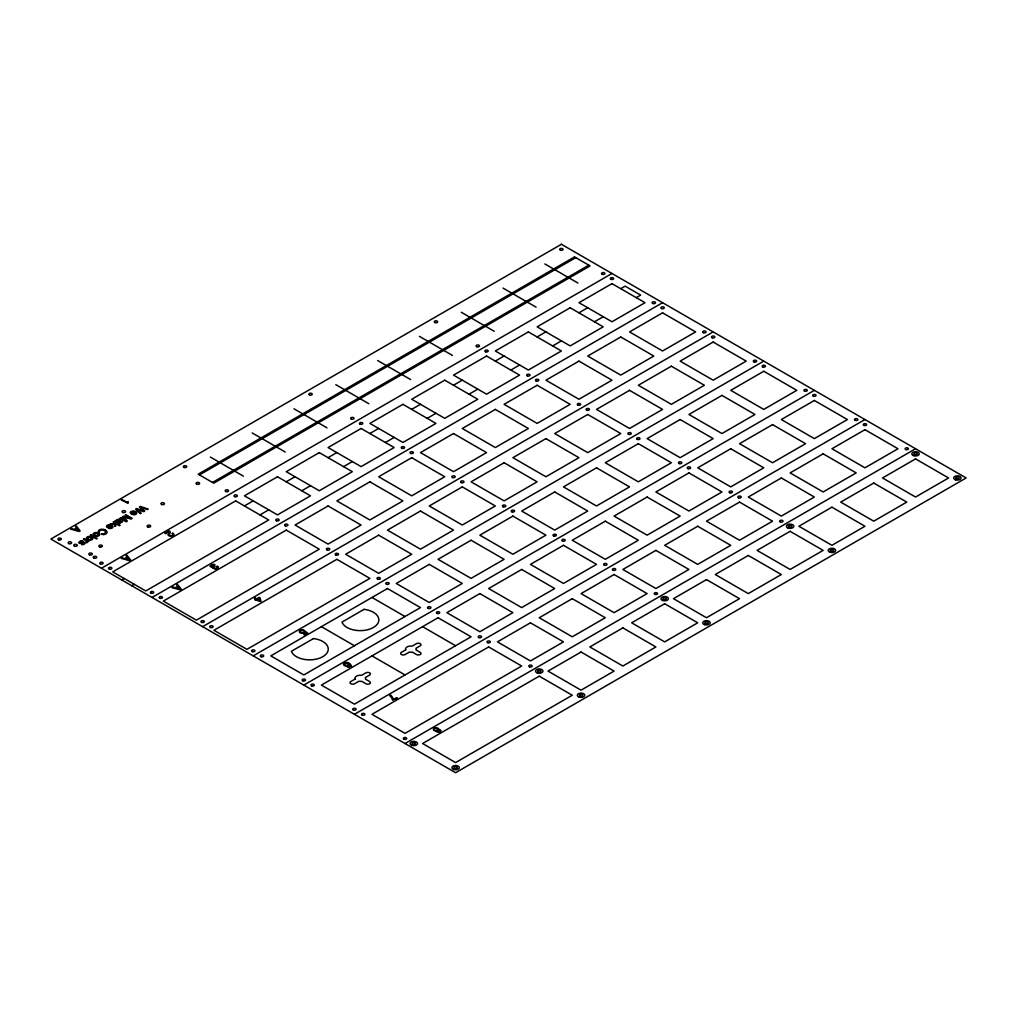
<?xml version="1.0" encoding="UTF-8"?>
<svg xmlns="http://www.w3.org/2000/svg" width="1017" height="1017" viewBox="0 0 1017 1017"><rect width="100%" height="100%" fill="white"/><g stroke="black" fill="none" stroke-linecap="round" stroke-linejoin="round"><path stroke-width="1.5" d="M168.415 534.408L168.962 533.15A3.14 1.805 0 0 0 168.898 531.726L165.555 533.658L164.83 533.239L169.025 530.81A5.047 2.911 0 0 1 170.081 531.789A3.737 2.161 0 0 1 170.03 533.048L169.508 534.243M122.51 521.746L119.561 523.246M218.108 567.817L215.502 569.126L213.163 568.211M91.733 539.023L89.534 539.684L87.284 538.285M98.535 535.095L96.348 535.756L94.06 534.294M119.599 520.59L117.603 521.518A1.894 1.093 0 0 1 118.519 519.789L118.824 519.776M79.644 542.137L81.118 541.375M87.36 537.662L89.712 537.129L91.822 538.705M94.161 533.734L96.513 533.2L98.636 534.777M84.093 543.523L82.86 544.057M119.053 521.912C123.654 518.378 115.913 518.823 116.002 520.755M214.104 566.583L214.867 566.889A1.665 0.966 0 0 0 213.773 567.537M127.964 503.161L121.265 499.995L122.091 499.525L126.413 502.017L128.269 501.661A2.276 1.309 0 0 0 127.506 502.245M199.459 474.914L575.775 257.657M121.163 521.162L122.498 521.34M212.502 482.452L588.818 265.183M101.446 568.249L611.98 273.484M172.826 533.175L172.038 533.633A1.869 1.081 0 0 1 172.865 534.294M244.411 505.945L253.182 500.873M286.222 481.804L295.006 476.731M328.033 457.663L336.818 452.59M369.845 433.522L378.629 428.449M411.656 409.381L420.441 404.308M453.468 385.24L462.252 380.167M495.279 361.099L504.063 356.026M537.103 336.958L545.875 331.885M578.915 312.816L587.699 307.744M620.726 288.675L625.112 286.146L640.672 295.121L636.286 297.65M121.722 579.957L124.239 578.508M131.765 585.754L134.269 584.305M259.958 514.92L268.742 509.848M301.769 490.779L310.554 485.706M343.593 466.638L352.365 461.565M385.405 442.497L394.189 437.424M427.216 418.356L436.001 413.283M469.028 394.215L477.812 389.142M510.839 370.074L519.623 365.001M552.651 345.933L561.435 340.873M594.462 321.792L603.246 316.732M152.041 597.462L662.576 302.697M214.333 565.35L215.134 564.88A3.127 1.805 0 0 0 213.201 564.333L209.947 566.164L213.112 568.033M216.456 566.698L217.218 566.266M202.637 626.663L713.171 331.911M253.233 655.876L763.767 361.124M303.829 685.089L814.363 390.337M354.425 714.303L864.958 419.538M405.02 743.516L915.554 448.751M115.518 520.742L115.124 520.869A2.301 1.322 0 0 0 114.654 521.2M80.483 542.913L82.504 542.277A3.369 1.945 0 0 1 83.305 542.074C88.682 542.62 80.432 546.447 81.945 543.892L82.606 544.07M438.518 729.621L439.331 729.52M83.661 542.722L80.279 543.574L78.589 542.722L80.318 540.968L83.013 541.171L81.869 541.438M119.231 523.208L115.913 521.429M105.577 530.188C102.895 528.293 97.848 529.323 98.242 531.777C100.327 534.383 98.229 530.391 100.772 530.035C107.993 529.45 105.704 535.425 101.268 534.052A3.14 1.805 0 0 0 103.416 534.446M544.87 263.95L577.91 283.018M503.059 288.091L536.099 307.159M461.248 312.232L494.275 331.3M419.436 336.373L452.463 355.442M377.625 360.514L410.652 379.583M335.813 384.655L368.84 403.724M293.989 408.796L327.029 427.865M252.178 432.937L285.218 452.006M210.366 457.078L243.406 476.147M371.98 597.462L405.02 616.531M422.576 626.663L455.603 645.744M321.385 626.663L354.425 645.744M371.98 655.876L405.02 674.945M304.947 631.888L306.384 633.019L303.791 634.519L304.528 634.951L307.706 633.108L304.884 630.947L304.172 631.303A1.945 1.119 0 0 1 302.074 632.587A1.945 1.119 0 0 1 300.396 631.125A1.945 1.119 0 0 1 303.244 630.515L303.943 630.146A2.975 1.716 0 0 0 299.621 630.807A2.975 1.716 0 0 0 301.312 633.184A2.975 1.716 0 0 0 305.189 631.913M218.096 567.092L218.147 567.181A3.165 1.831 0 0 0 217.193 566.278M440.145 731.159A1.487 0.864 0 0 1 437.552 731.49M437.285 730.676A1.487 0.864 0 0 1 439.84 730.384M437.679 729.52A1.818 1.042 0 0 1 436.001 730.384A1.818 1.042 0 0 1 434.157 729.647M434.119 729.125A1.818 1.042 0 0 1 435.81 728.286A1.818 1.042 0 0 1 437.628 729.024M439.293 729.596A2.352 1.36 0 0 1 440.857 731.172A2.352 1.36 0 0 1 438.289 732.24A2.352 1.36 0 0 1 436.204 730.867M438.734 729.189A2.695 1.564 0 0 1 438.721 729.647M436.382 730.931A2.695 1.564 0 0 1 433.42 729.71A2.695 1.564 0 0 1 435.263 727.892A2.695 1.564 0 0 1 438.556 728.795M214.32 566.66A1.869 1.081 0 0 1 212.782 567.168M212.222 567.13A1.869 1.081 0 0 1 210.951 566.431M210.862 565.986A1.869 1.081 0 0 1 212.515 565.02M213.189 565.045A1.869 1.081 0 0 1 214.18 565.414M217.079 567.766A1.665 0.966 0 0 1 215.731 568.579A1.665 0.966 0 0 1 213.964 568.096M216.316 566.825A1.665 0.966 0 0 1 216.85 567.143M173.793 534.713A2.886 1.665 0 0 1 170.64 536.226A2.886 1.665 0 0 1 168.072 534.383M172.712 533.264A2.886 1.665 0 0 1 173.767 534.306M172.852 534.904A1.869 1.081 0 0 1 171.148 535.654A1.869 1.081 0 0 1 169.33 534.98M169.203 534.548A1.869 1.081 0 0 1 169.318 534.192M127.697 503.237A2.276 1.309 0 0 1 127.417 502.64M130.875 511.818A3.293 1.894 0 0 1 136.049 511.78A3.293 1.894 0 0 1 134.905 514.691A2.53 1.462 0 0 1 132.502 514.462L131.422 513.928L134.778 511.983A1.843 1.068 0 0 0 132.299 511.691A1.843 1.068 0 0 0 131.638 513.102L130.888 513.534A2.682 1.551 0 0 1 130.392 512.593M130.43 512.365A2.682 1.551 0 0 1 130.812 511.793M121.214 521.848A1.348 0.775 0 0 1 119.103 522.42M120.909 521.289A1.348 0.775 0 0 1 121.112 521.479M107.065 525.573A3.293 1.894 0 0 1 112.239 525.535A3.293 1.894 0 0 1 111.095 528.446A2.53 1.462 0 0 1 108.692 528.217L107.611 527.67L110.967 525.738A1.843 1.068 0 0 0 108.488 525.433A1.843 1.068 0 0 0 107.827 526.844L107.065 527.289A2.682 1.551 0 0 1 106.569 526.336M106.607 526.12A2.682 1.551 0 0 1 106.988 525.535M105.437 530.289A4.284 2.479 0 0 1 106.925 532.844A4.284 2.479 0 0 1 103.48 534.675M349.123 664.965A2.365 1.36 0 0 0 349.225 664.203L350.445 666.059L347.305 666.872A2.53 1.462 0 0 0 348.806 667.266L351.551 665.957L350.077 663.796A11.746 6.788 0 0 0 349.352 663.364L349.162 663.262A3.064 1.767 0 0 0 344.331 663.135A3.064 1.767 0 0 0 344.903 665.843A3.064 1.767 0 0 0 349.403 665.029M346.53 665.347A1.894 1.093 0 0 1 344.89 663.77A1.894 1.093 0 0 1 348.056 663.542A1.894 1.093 0 0 1 347.14 665.296M115.773 523.641L115.747 525.903L114.756 526.475L114.794 524.467L110.09 523.882L114.807 523.831L113.141 522.128L113.879 521.696L120.159 525.319L119.421 525.738L115.773 523.641M561.397 244.283L50.85 539.035L455.603 772.717L966.15 477.965L561.397 244.283M71.61 528.637L70.669 529.171L79.224 531.484L80.178 530.925L76.275 525.942L75.398 526.45L76.593 527.925L74.114 529.361L71.61 528.637M77.05 528.459L75.08 529.603L78.805 530.645L77.05 528.459M84.195 538.832L83.419 539.277L86.051 540.802A1.742 1.004 0 0 1 85.809 542.341L86.623 542.811A1.881 1.081 0 0 0 87.246 541.438L88.771 541.476L84.195 538.832M90.996 534.904L90.233 535.349L96.501 538.972L97.276 538.527L90.996 534.904M120.731 517.742L119.917 518.212L126.197 521.835L127.392 521.136L123.883 517.043L130.99 519.064L132.21 518.365L125.93 514.742L125.116 515.212L130.43 518.25L123.337 516.242L122.498 516.725L125.994 520.806L120.731 517.742M136.532 508.614L135.642 509.136L140.257 513.712L141.198 513.165L137.27 509.542L143.791 511.665L144.719 511.131L141.032 507.369L147.312 509.631L148.24 509.11L140.321 506.428L139.431 506.949L143.181 510.788L136.532 508.614M574.516 256.932L198.201 474.189L213.761 483.177L590.076 265.907L574.516 256.932M111.552 526.107L109.01 527.569A1.805 1.042 0 0 0 111.641 527.62A1.805 1.042 0 0 0 111.552 526.107M135.363 512.352L132.833 513.814A1.805 1.042 0 0 0 135.452 513.865A1.805 1.042 0 0 0 135.363 512.352M122.193 557.85L121.265 558.384L129.82 560.698L130.773 560.138L126.871 555.155L125.994 555.651L127.189 557.138L124.71 558.562L122.193 557.85M127.646 557.672L125.676 558.803L129.401 559.858L127.646 557.672M235.664 500.898L112.734 571.872L145.762 590.941L268.704 519.967L235.664 500.898M277.476 476.757L244.449 495.826L277.476 514.894L310.516 495.826L277.476 476.757M319.287 452.616L286.26 471.685L319.287 490.753L352.327 471.685L319.287 452.616M361.111 428.475L328.071 447.544L361.111 466.612L394.138 447.544L361.111 428.475M402.923 404.334L369.883 423.403L402.923 442.471L435.95 423.403L402.923 404.334M444.734 380.193L411.707 399.261L444.734 418.33L477.761 399.261L444.734 380.193M486.546 356.052L453.518 375.12L486.546 394.189L519.573 375.12L486.546 356.052M528.357 331.911L495.33 350.979L528.357 370.048L561.397 350.979L528.357 331.911M570.168 307.77L537.141 326.838L570.168 345.907L603.208 326.838L570.168 307.77M611.98 283.629L578.953 302.697L611.98 321.766L645.02 302.697L611.98 283.629M172.788 587.063L171.86 587.597L180.416 589.898L181.369 589.351L177.454 584.368L176.589 584.864L177.784 586.339L175.305 587.775L172.788 587.063M178.242 586.885L176.272 588.017L179.996 589.072L178.242 586.885M286.26 530.111L163.33 601.085L196.357 620.154L319.287 549.18L286.26 530.111M328.071 505.97L295.044 525.039L328.071 544.108L361.111 525.039L328.071 505.97M369.883 481.829L336.856 500.898L369.883 519.967L402.923 500.898L369.883 481.829M411.707 457.688L378.667 476.757L411.707 495.826L444.734 476.757L411.707 457.688M453.518 433.547L420.479 452.616L453.518 471.685L486.546 452.616L453.518 433.547M495.33 409.406L462.29 428.475L495.33 447.544L528.357 428.475L495.33 409.406M537.141 385.265L504.114 404.334L537.141 423.403L570.168 404.334L537.141 385.265M578.953 361.124L545.926 380.193L578.953 399.261L611.98 380.193L578.953 361.124M620.764 336.983L587.737 356.052L620.764 375.12L653.804 356.052L620.764 336.983M662.576 312.842L629.548 331.911L662.576 350.979L695.615 331.911L662.576 312.842M255.051 597.996L254.275 598.441L255.775 599.305L254.873 599.827L261.064 601.606L259.983 597.742L259.221 597.31L256.538 598.86L255.051 597.996M259.182 598.11L257.225 599.242L259.996 600.831L259.182 598.11M336.856 559.312L213.926 630.286L246.953 649.355L369.883 578.381L336.856 559.312M378.667 535.171L345.64 554.252L378.667 573.321L411.707 554.252L378.667 535.171M420.479 511.03L387.452 530.111L420.479 549.18L453.518 530.111L420.479 511.03M462.29 486.889L429.263 505.97L462.29 525.039L495.33 505.97L462.29 486.889M504.114 462.748L471.074 481.829L504.114 500.898L537.141 481.829L504.114 462.748M545.926 438.619L512.886 457.688L545.926 476.757L578.953 457.688L545.926 438.619M587.737 414.478L554.71 433.547L587.737 452.616L620.764 433.547L587.737 414.478M629.548 390.337L596.521 409.406L629.548 428.475L662.576 409.406L629.548 390.337M671.36 366.196L638.333 385.265L671.36 404.334L704.4 385.265L671.36 366.196M713.171 342.055L680.144 361.124L713.171 380.193L746.211 361.124L713.171 342.055M387.452 588.525L270.789 655.876L303.829 674.945L420.479 607.594L387.452 588.525M429.263 564.384L396.236 583.453L429.263 602.522L462.29 583.453L429.263 564.384M471.074 540.243L438.047 559.312L471.074 578.381L504.114 559.312L471.074 540.243M512.886 516.102L479.859 535.171L512.886 554.252L545.926 535.171L512.886 516.102M554.71 491.961L521.67 511.03L554.71 530.111L587.737 511.03L554.71 491.961M596.521 467.82L563.482 486.889L596.521 505.97L629.548 486.889L596.521 467.82M638.333 443.679L605.293 462.748L638.333 481.829L671.36 462.748L638.333 443.679M680.144 419.538L647.117 438.619L680.144 457.688L713.171 438.619L680.144 419.538M721.956 395.397L688.929 414.478L721.956 433.547L754.983 414.478L721.956 395.397M763.767 371.256L730.74 390.337L763.767 409.406L796.807 390.337L763.767 371.256M313.452 638.562L291.396 651.3A18.624 10.755 0 0 0 310.91 659.817A18.624 10.755 0 0 0 328.211 649.825A18.624 10.755 0 0 0 313.452 638.562M364.048 609.348L341.992 622.086A18.624 10.755 0 0 0 361.505 630.604A18.624 10.755 0 0 0 378.807 620.624A18.624 10.755 0 0 0 364.048 609.348M438.047 617.739L321.385 685.089L354.425 704.158L471.074 636.807L438.047 617.739M479.859 593.597L446.832 612.666L479.859 631.735L512.886 612.666L479.859 593.597M521.67 569.456L488.643 588.525L521.67 607.594L554.71 588.525L521.67 569.456M563.482 545.315L530.454 564.384L563.482 583.453L596.521 564.384L563.482 545.315M605.293 521.174L572.266 540.243L605.293 559.312L638.333 540.243L605.293 521.174M647.117 497.033L614.077 516.102L647.117 535.171L680.144 516.102L647.117 497.033M688.929 472.892L655.889 491.961L688.929 511.03L721.956 491.961L688.929 472.892M730.74 448.751L697.713 467.82L730.74 486.889L763.767 467.82L730.74 448.751M772.551 424.61L739.524 443.679L772.551 462.748L805.578 443.679L772.551 424.61M814.363 400.469L781.336 419.538L814.363 438.619L847.403 419.538L814.363 400.469M355.086 679.089L350.814 681.555A2.657 1.538 0 0 0 350.814 683.729A2.657 1.538 0 0 0 354.577 683.729L358.848 681.263A5.327 3.076 0 0 0 361.594 681.263L365.866 683.729A2.657 1.538 0 0 0 369.629 683.729A2.657 1.538 0 0 0 369.629 681.555L365.357 679.089A5.327 3.076 0 0 0 365.357 677.5L369.629 675.046A2.657 1.538 0 0 0 369.629 672.873A2.657 1.538 0 0 0 365.866 672.873L361.594 675.326A5.327 3.076 0 0 0 355.086 679.089M405.681 649.888L401.41 652.342A2.657 1.538 0 0 0 401.41 654.516A2.657 1.538 0 0 0 405.173 654.516L409.444 652.062A5.327 3.076 0 0 0 412.19 652.062L416.462 654.516A2.657 1.538 0 0 0 420.224 654.516A2.657 1.538 0 0 0 420.224 652.342L415.953 649.888A5.327 3.076 0 0 0 415.953 648.299L420.224 645.833A2.657 1.538 0 0 0 420.224 643.659A2.657 1.538 0 0 0 416.462 643.659L412.19 646.126A5.327 3.076 0 0 0 405.681 649.888M390.528 695.107L389.676 695.603A15.408 8.899 0 0 1 392.486 700.141L397.418 698.082L396.643 697.637L393.261 699.582A16.043 9.267 0 0 0 390.528 695.107M488.643 646.952L371.98 714.303L405.02 733.371L521.67 666.021L488.643 646.952M530.454 622.811L497.427 641.88L530.454 660.948L563.482 641.88L530.454 622.811M572.266 598.67L539.239 617.739L572.266 636.807L605.293 617.739L572.266 598.67M614.077 574.529L581.05 593.597L614.077 612.666L647.117 593.597L614.077 574.529M655.889 550.388L622.862 569.456L655.889 588.525L688.929 569.456L655.889 550.388M697.713 526.247L664.673 545.315L697.713 564.384L730.74 545.315L697.713 526.247M739.524 502.106L706.484 521.174L739.524 540.243L772.551 521.174L739.524 502.106M781.336 477.965L748.296 497.033L781.336 516.102L814.363 497.033L781.336 477.965M823.147 453.824L790.12 472.892L823.147 491.961L856.174 472.892L823.147 453.824M864.958 429.683L831.931 448.751L864.958 467.82L897.986 448.751L864.958 429.683M539.239 676.165L422.576 743.516L455.603 762.585L572.266 695.234L539.239 676.165M581.05 652.024L548.023 671.093L581.05 690.162L614.077 671.093L581.05 652.024M622.862 627.883L589.835 646.952L622.862 666.021L655.889 646.952L622.862 627.883M664.673 603.742L631.646 622.811L664.673 641.88L697.713 622.811L664.673 603.742M706.484 579.601L673.457 598.67L706.484 617.739L739.524 598.67L706.484 579.601M748.296 555.46L715.269 574.529L748.296 593.597L781.336 574.529L748.296 555.46M790.12 531.319L757.08 550.388L790.12 569.456L823.147 550.388L790.12 531.319M831.931 507.178L798.892 526.247L831.931 545.315L864.958 526.247L831.931 507.178M873.743 483.037L840.716 502.106L873.743 521.174L906.77 502.106L873.743 483.037M915.554 458.896L882.527 477.965L915.554 497.033L948.581 477.965L915.554 458.896M955.51 479.821A3.725 2.148 0 0 0 961.09 477.965A3.725 2.148 0 0 0 955.51 476.096A3.725 2.148 0 0 0 955.51 479.821M913.469 455.603A3.725 2.148 0 0 0 919.266 453.976A3.725 2.148 0 0 0 913.927 451.891A3.725 2.148 0 0 0 913.469 455.603M829.847 552.167A3.725 2.148 0 0 0 835.643 550.54A3.725 2.148 0 0 0 830.304 548.455A3.725 2.148 0 0 0 829.847 552.167M788.022 528.026A3.725 2.148 0 0 0 793.832 526.399A3.725 2.148 0 0 0 788.493 524.314A3.725 2.148 0 0 0 788.022 528.026M662.588 600.45A3.725 2.148 0 0 0 668.398 598.822A3.725 2.148 0 0 0 663.046 596.737A3.725 2.148 0 0 0 662.588 600.45M704.4 624.591A3.725 2.148 0 0 0 710.209 622.963A3.725 2.148 0 0 0 704.857 620.878A3.725 2.148 0 0 0 704.4 624.591M578.965 697.014A3.725 2.148 0 0 0 584.762 695.386A3.725 2.148 0 0 0 579.423 693.289A3.725 2.148 0 0 0 578.965 697.014M537.141 672.873A3.725 2.148 0 0 0 542.951 671.245A3.725 2.148 0 0 0 537.612 669.161A3.725 2.148 0 0 0 537.141 672.873M411.936 745.372A3.725 2.148 0 0 0 417.517 743.516A3.725 2.148 0 0 0 411.936 741.647A3.725 2.148 0 0 0 411.936 745.372M453.747 769.513A3.725 2.148 0 0 0 459.341 767.657A3.725 2.148 0 0 0 453.747 765.788A3.725 2.148 0 0 0 453.747 769.513M538.387 671.932A1.691 0.979 0 0 0 540.917 671.093A1.691 0.979 0 0 0 538.387 670.241A1.691 0.979 0 0 0 538.387 671.932M580.211 696.073A1.691 0.979 0 0 0 582.728 695.234A1.691 0.979 0 0 0 580.211 694.382A1.691 0.979 0 0 0 580.211 696.073M789.167 527.048A1.691 0.979 0 0 0 791.798 526.31A1.691 0.979 0 0 0 789.383 525.369A1.691 0.979 0 0 0 789.167 527.048M830.978 551.189A1.691 0.979 0 0 0 833.609 550.451A1.691 0.979 0 0 0 831.194 549.511A1.691 0.979 0 0 0 830.978 551.189M663.834 599.509A1.691 0.979 0 0 0 666.364 598.67A1.691 0.979 0 0 0 663.834 597.831A1.691 0.979 0 0 0 663.834 599.509M705.544 623.612A1.691 0.979 0 0 0 708.175 622.874A1.691 0.979 0 0 0 705.747 621.934A1.691 0.979 0 0 0 705.544 623.612M412.851 744.317A1.691 0.979 0 0 0 415.483 743.58A1.691 0.979 0 0 0 413.055 742.639A1.691 0.979 0 0 0 412.851 744.317M454.764 768.496A1.691 0.979 0 0 0 457.294 767.657A1.691 0.979 0 0 0 454.764 766.805A1.691 0.979 0 0 0 454.764 768.496M914.715 454.663A1.691 0.979 0 0 0 917.245 453.824A1.691 0.979 0 0 0 914.715 452.985A1.691 0.979 0 0 0 914.715 454.663M956.527 478.804A1.691 0.979 0 0 0 959.056 477.965A1.691 0.979 0 0 0 956.527 477.126A1.691 0.979 0 0 0 956.527 478.804M487.804 642.719A1.691 0.979 0 0 0 490.321 641.88A1.691 0.979 0 0 0 487.804 641.041A1.691 0.979 0 0 0 487.804 642.719M529.615 666.86A1.691 0.979 0 0 0 532.145 666.021A1.691 0.979 0 0 0 529.615 665.182A1.691 0.979 0 0 0 529.615 666.86M738.571 497.834A1.691 0.979 0 0 0 741.202 497.11A1.691 0.979 0 0 0 738.787 496.156A1.691 0.979 0 0 0 738.571 497.834M780.395 521.975A1.691 0.979 0 0 0 783.014 521.251A1.691 0.979 0 0 0 780.598 520.297A1.691 0.979 0 0 0 780.395 521.975M613.238 570.295A1.691 0.979 0 0 0 615.768 569.456A1.691 0.979 0 0 0 613.238 568.617A1.691 0.979 0 0 0 613.238 570.295M655.05 594.437A1.691 0.979 0 0 0 657.579 593.597A1.691 0.979 0 0 0 655.05 592.758A1.691 0.979 0 0 0 655.05 594.437M362.255 715.104A1.691 0.979 0 0 0 364.887 714.366A1.691 0.979 0 0 0 362.459 713.426A1.691 0.979 0 0 0 362.255 715.104M404.067 739.245A1.691 0.979 0 0 0 406.698 738.507A1.691 0.979 0 0 0 404.283 737.567A1.691 0.979 0 0 0 404.067 739.245M864.018 425.424A1.691 0.979 0 0 0 866.637 424.686A1.691 0.979 0 0 0 864.221 423.733A1.691 0.979 0 0 0 864.018 425.424M905.931 449.59A1.691 0.979 0 0 0 908.461 448.751A1.691 0.979 0 0 0 905.931 447.912A1.691 0.979 0 0 0 905.931 449.59M386.613 584.305A1.691 0.979 0 0 0 389.142 583.453A1.691 0.979 0 0 0 386.613 582.614A1.691 0.979 0 0 0 386.613 584.305M428.424 608.446A1.691 0.979 0 0 0 430.954 607.594A1.691 0.979 0 0 0 428.424 606.755A1.691 0.979 0 0 0 428.424 608.446M637.392 439.42A1.691 0.979 0 0 0 640.011 438.683A1.691 0.979 0 0 0 637.595 437.742A1.691 0.979 0 0 0 637.392 439.42M679.203 463.561A1.691 0.979 0 0 0 681.822 462.824A1.691 0.979 0 0 0 679.407 461.883A1.691 0.979 0 0 0 679.203 463.561M512.047 511.882A1.691 0.979 0 0 0 514.577 511.03A1.691 0.979 0 0 0 512.047 510.191A1.691 0.979 0 0 0 512.047 511.882M553.858 536.023A1.691 0.979 0 0 0 556.388 535.171A1.691 0.979 0 0 0 553.858 534.332A1.691 0.979 0 0 0 553.858 536.023M261.166 656.728A1.691 0.979 0 0 0 263.695 655.876A1.691 0.979 0 0 0 261.166 655.037A1.691 0.979 0 0 0 261.166 656.728M302.875 680.831A1.691 0.979 0 0 0 305.507 680.093A1.691 0.979 0 0 0 303.091 679.14A1.691 0.979 0 0 0 302.875 680.831M762.826 366.997A1.691 0.979 0 0 0 765.458 366.26A1.691 0.979 0 0 0 763.03 365.319A1.691 0.979 0 0 0 762.826 366.997M804.638 391.138A1.691 0.979 0 0 0 807.269 390.401A1.691 0.979 0 0 0 804.841 389.46A1.691 0.979 0 0 0 804.638 391.138M336.017 555.091A1.691 0.979 0 0 0 338.547 554.252A1.691 0.979 0 0 0 336.017 553.401A1.691 0.979 0 0 0 336.017 555.091M377.828 579.232A1.691 0.979 0 0 0 380.358 578.381A1.691 0.979 0 0 0 377.828 577.542A1.691 0.979 0 0 0 377.828 579.232M586.898 410.245A1.691 0.979 0 0 0 589.415 409.406A1.691 0.979 0 0 0 586.898 408.554A1.691 0.979 0 0 0 586.898 410.245M628.608 434.348A1.691 0.979 0 0 0 631.226 433.611A1.691 0.979 0 0 0 628.811 432.67A1.691 0.979 0 0 0 628.608 434.348M461.349 482.63A1.691 0.979 0 0 0 463.981 481.893A1.691 0.979 0 0 0 461.565 480.952A1.691 0.979 0 0 0 461.349 482.63M503.262 506.809A1.691 0.979 0 0 0 505.792 505.97A1.691 0.979 0 0 0 503.262 505.118A1.691 0.979 0 0 0 503.262 506.809M210.57 627.514A1.691 0.979 0 0 0 213.1 626.663A1.691 0.979 0 0 0 210.57 625.824A1.691 0.979 0 0 0 210.57 627.514M252.28 651.617A1.691 0.979 0 0 0 254.911 650.88A1.691 0.979 0 0 0 252.496 649.939A1.691 0.979 0 0 0 252.28 651.617M712.231 337.784A1.691 0.979 0 0 0 714.862 337.047A1.691 0.979 0 0 0 712.434 336.106A1.691 0.979 0 0 0 712.231 337.784M754.042 361.925A1.691 0.979 0 0 0 756.673 361.188A1.691 0.979 0 0 0 754.258 360.247A1.691 0.979 0 0 0 754.042 361.925M285.319 525.84A1.691 0.979 0 0 0 287.938 525.103A1.691 0.979 0 0 0 285.523 524.162A1.691 0.979 0 0 0 285.319 525.84M327.232 550.019A1.691 0.979 0 0 0 329.762 549.18A1.691 0.979 0 0 0 327.232 548.328A1.691 0.979 0 0 0 327.232 550.019M536.201 380.994A1.691 0.979 0 0 0 538.819 380.256A1.691 0.979 0 0 0 536.404 379.316A1.691 0.979 0 0 0 536.201 380.994M578.114 405.173A1.691 0.979 0 0 0 580.643 404.334A1.691 0.979 0 0 0 578.114 403.495A1.691 0.979 0 0 0 578.114 405.173M410.754 453.417A1.691 0.979 0 0 0 413.385 452.679A1.691 0.979 0 0 0 410.97 451.739A1.691 0.979 0 0 0 410.754 453.417M452.565 477.558A1.691 0.979 0 0 0 455.196 476.82A1.691 0.979 0 0 0 452.781 475.88A1.691 0.979 0 0 0 452.565 477.558M159.974 598.301A1.691 0.979 0 0 0 162.504 597.462A1.691 0.979 0 0 0 159.974 596.61A1.691 0.979 0 0 0 159.974 598.301M201.798 622.442A1.691 0.979 0 0 0 204.315 621.603A1.691 0.979 0 0 0 201.798 620.751A1.691 0.979 0 0 0 201.798 622.442M661.635 308.571A1.691 0.979 0 0 0 664.266 307.833A1.691 0.979 0 0 0 661.838 306.892A1.691 0.979 0 0 0 661.635 308.571M703.446 332.712A1.691 0.979 0 0 0 706.078 331.974A1.691 0.979 0 0 0 703.662 331.033A1.691 0.979 0 0 0 703.446 332.712M234.825 496.665A1.691 0.979 0 0 0 237.355 495.826A1.691 0.979 0 0 0 234.825 494.987A1.691 0.979 0 0 0 234.825 496.665M276.535 520.768A1.691 0.979 0 0 0 279.166 520.03A1.691 0.979 0 0 0 276.738 519.09A1.691 0.979 0 0 0 276.535 520.768M485.605 351.793A1.691 0.979 0 0 0 488.224 351.056A1.691 0.979 0 0 0 485.808 350.102A1.691 0.979 0 0 0 485.605 351.793M527.416 375.921A1.691 0.979 0 0 0 530.035 375.197A1.691 0.979 0 0 0 527.62 374.243A1.691 0.979 0 0 0 527.416 375.921M360.158 424.203A1.691 0.979 0 0 0 362.789 423.466A1.691 0.979 0 0 0 360.374 422.525A1.691 0.979 0 0 0 360.158 424.203M401.969 448.344A1.691 0.979 0 0 0 404.601 447.607A1.691 0.979 0 0 0 402.185 446.666A1.691 0.979 0 0 0 401.969 448.344M109.378 569.088A1.691 0.979 0 0 0 111.908 568.249A1.691 0.979 0 0 0 109.378 567.41A1.691 0.979 0 0 0 109.378 569.088M151.202 593.229A1.691 0.979 0 0 0 153.72 592.39A1.691 0.979 0 0 0 151.202 591.551A1.691 0.979 0 0 0 151.202 593.229M611.039 279.37A1.691 0.979 0 0 0 613.671 278.633A1.691 0.979 0 0 0 611.255 277.679A1.691 0.979 0 0 0 611.039 279.37M652.85 303.511A1.691 0.979 0 0 0 655.482 302.774A1.691 0.979 0 0 0 653.067 301.82A1.691 0.979 0 0 0 652.85 303.511M122.828 512.479A1.78 1.03 0 0 0 125.587 511.704A1.78 1.03 0 0 0 123.044 510.712A1.78 1.03 0 0 0 122.828 512.479M147.91 526.971A1.78 1.03 0 0 0 150.681 526.196A1.78 1.03 0 0 0 148.139 525.192A1.78 1.03 0 0 0 147.91 526.971M99.73 546.917A1.78 1.03 0 0 0 102.386 546.04A1.78 1.03 0 0 0 99.73 545.15A1.78 1.03 0 0 0 99.73 546.917M89.585 554.85A1.78 1.03 0 0 0 92.344 554.074A1.78 1.03 0 0 0 89.801 553.083A1.78 1.03 0 0 0 89.585 554.85M74.521 546.154A1.78 1.03 0 0 0 77.292 545.379A1.78 1.03 0 0 0 74.749 544.387A1.78 1.03 0 0 0 74.521 546.154M602.255 274.298A1.691 0.979 0 0 0 604.886 273.56A1.691 0.979 0 0 0 602.471 272.62A1.691 0.979 0 0 0 602.255 274.298M560.545 250.195A1.691 0.979 0 0 0 563.075 249.343A1.691 0.979 0 0 0 560.545 248.504A1.691 0.979 0 0 0 560.545 250.195M100.505 563.977A1.691 0.979 0 0 0 103.124 563.24A1.691 0.979 0 0 0 100.708 562.299A1.691 0.979 0 0 0 100.505 563.977M58.783 539.874A1.691 0.979 0 0 0 61.312 539.035A1.691 0.979 0 0 0 58.783 538.196A1.691 0.979 0 0 0 58.783 539.874M351.488 419.169A1.691 0.979 0 0 0 354.005 418.33A1.691 0.979 0 0 0 351.488 417.491A1.691 0.979 0 0 0 351.488 419.169M309.562 395.003A1.691 0.979 0 0 0 312.194 394.265A1.691 0.979 0 0 0 309.778 393.312A1.691 0.979 0 0 0 309.562 395.003M476.82 346.721A1.691 0.979 0 0 0 479.439 345.983A1.691 0.979 0 0 0 477.024 345.03A1.691 0.979 0 0 0 476.82 346.721M435.009 322.58A1.691 0.979 0 0 0 437.628 321.842A1.691 0.979 0 0 0 435.212 320.889A1.691 0.979 0 0 0 435.009 322.58M225.939 491.567A1.691 0.979 0 0 0 228.571 490.83A1.691 0.979 0 0 0 226.143 489.876A1.691 0.979 0 0 0 225.939 491.567M184.128 467.426A1.691 0.979 0 0 0 186.747 466.689A1.691 0.979 0 0 0 184.331 465.735A1.691 0.979 0 0 0 184.128 467.426M161.703 504.521A1.78 1.03 0 0 0 164.462 503.746A1.78 1.03 0 0 0 161.919 502.754A1.78 1.03 0 0 0 161.703 504.521M196.942 484.283A1.78 1.03 0 0 0 199.599 483.393A1.78 1.03 0 0 0 196.942 482.503A1.78 1.03 0 0 0 196.942 484.283M68.876 543.625A1.78 1.03 0 0 0 71.648 542.849A1.78 1.03 0 0 0 69.105 541.858A1.78 1.03 0 0 0 68.876 543.625M93.971 558.117A1.78 1.03 0 0 0 96.729 557.341A1.78 1.03 0 0 0 94.187 556.337A1.78 1.03 0 0 0 93.971 558.117M94.619 536.112A3.369 1.945 0 0 0 99.717 534.472A3.369 1.945 0 0 0 94.708 532.755A3.369 1.945 0 0 0 94.619 536.112M87.818 540.04A3.369 1.945 0 0 0 92.903 538.413A3.369 1.945 0 0 0 87.907 536.684A3.369 1.945 0 0 0 87.818 540.04M437.208 613.505A1.691 0.979 0 0 0 439.725 612.666A1.691 0.979 0 0 0 437.208 611.827A1.691 0.979 0 0 0 437.208 613.505M479.02 637.646A1.691 0.979 0 0 0 481.55 636.807A1.691 0.979 0 0 0 479.02 635.968A1.691 0.979 0 0 0 479.02 637.646M687.975 468.634A1.691 0.979 0 0 0 690.607 467.896A1.691 0.979 0 0 0 688.191 466.943A1.691 0.979 0 0 0 687.975 468.634M729.799 492.775A1.691 0.979 0 0 0 732.418 492.037A1.691 0.979 0 0 0 730.003 491.084A1.691 0.979 0 0 0 729.799 492.775M562.643 541.082A1.691 0.979 0 0 0 565.172 540.243A1.691 0.979 0 0 0 562.643 539.404A1.691 0.979 0 0 0 562.643 541.082M604.454 565.223A1.691 0.979 0 0 0 606.984 564.384A1.691 0.979 0 0 0 604.454 563.545A1.691 0.979 0 0 0 604.454 565.223M311.761 685.928A1.691 0.979 0 0 0 314.291 685.089A1.691 0.979 0 0 0 311.761 684.25A1.691 0.979 0 0 0 311.761 685.928M353.471 710.031A1.691 0.979 0 0 0 356.103 709.294A1.691 0.979 0 0 0 353.687 708.353A1.691 0.979 0 0 0 353.471 710.031M813.422 396.21A1.691 0.979 0 0 0 816.041 395.473A1.691 0.979 0 0 0 813.625 394.532A1.691 0.979 0 0 0 813.422 396.21M855.233 420.352A1.691 0.979 0 0 0 857.865 419.614A1.691 0.979 0 0 0 855.437 418.673A1.691 0.979 0 0 0 855.233 420.352"/></g></svg>
